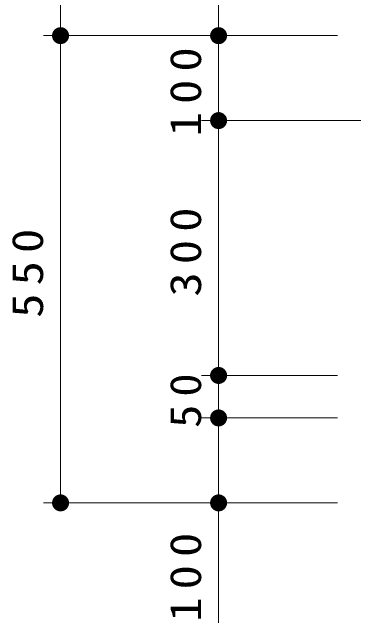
# Model space of a CAD drawing. Units: millimetres on the paper, scale 1:20. Extents: x -365 to 0, y -12 to 257.
# Drawn here: x -198.15 to -178.07, y 57.77 to 93.71 of the extents above; entities that cross this region are included whole.
import ezdxf

# ---------------------------------------------------------------- set-up
doc = ezdxf.new("R2010")
doc.units = ezdxf.units.MM
doc.layers.add('LY_1', color=7, linetype='Continuous', lineweight=25)
doc.styles.add('ＭＳ ゴシック', font='')
doc.styles.get('ＭＳ ゴシック').set_extended_font_data('MS Gothic')

# ---------------------------------------------------------------- blocks, each defined once
blk = doc.blocks.new('filled_dot')
at = {"color": 0, "linetype": 'Continuous', "lineweight": -2, "const_width": 1.25}
blk.add_lwpolyline([(-0.625, 0, 1), (0.625, 0, 1)], format="xyb", close=True, dxfattribs=at)

msp = doc.modelspace()

# ---------------------------------------------------------------- linework, layer by layer
at = {"layer": 'LY_1', "lineweight": 13}
for p, q in [((-195.308, 92.329), (-195.308, 152.329)), ((-186.019, 92.329), (-186.019, 102.329)), ((-179.035, 92.329), (-196.308, 92.329)), ((-179.035, 92.329), (-196.308, 92.329)), ((-195.308, 64.829), (-195.308, 92.329)), ((-179.035, 92.329), (-187.019, 92.329)), ((-186.019, 87.329), (-186.019, 92.329)), ((-176.535, 87.329), (-187.019, 87.329)), ((-186.019, 72.329), (-186.019, 87.329)), ((-179.035, 72.329), (-187.019, 72.329)), ((-186.019, 69.829), (-186.019, 72.329)), ((-179.035, 69.829), (-187.019, 69.829)), ((-186.019, 57.772), (-186.019, 69.829)), ((-179.035, 64.829), (-196.308, 64.829))]:
    msp.add_line(p, q, dxfattribs=at)

# ---------------------------------------------------------------- block references
at = {"layer": 'LY_1', "lineweight": 13, "xscale": 0.4, "yscale": 0.4}
for p, rotation in [((-195.308, 92.329), 270), ((-195.308, 92.329), 90), ((-186.019, 92.329), 270), ((-186.019, 92.329), 90), ((-186.019, 87.329), 270), ((-186.019, 87.329), 90), ((-186.019, 72.329), 270), ((-186.019, 72.329), 90), ((-186.019, 69.829), 270), ((-186.019, 69.829), 90), ((-195.308, 64.829), 90), ((-186.019, 64.829), 90)]:
    msp.add_blockref('filled_dot', p, dxfattribs=dict(at, rotation=rotation))

# ---------------------------------------------------------------- texts
at = {"layer": 'LY_1', "char_height": 1.833, "attachment_point": 8, "rotation": 90, "style": 'ＭＳ ゴシック'}
for s, insert in [('\\T1.33;\\W1.15;100', (-187.019, 89.26)), ('\\T1.33;\\W1.15;300', (-187.019, 79.829)), ('\\T1.33;\\W1.15;550', (-196.308, 78.579)), ('\\T1.34;\\W1.1;50', (-187.019, 71.079)), ('\\T1.33;\\W1.15;100', (-187.019, 60.689))]:
    msp.add_mtext(s, dxfattribs=dict(at, insert=insert))

doc.saveas('drawing.dxf')
